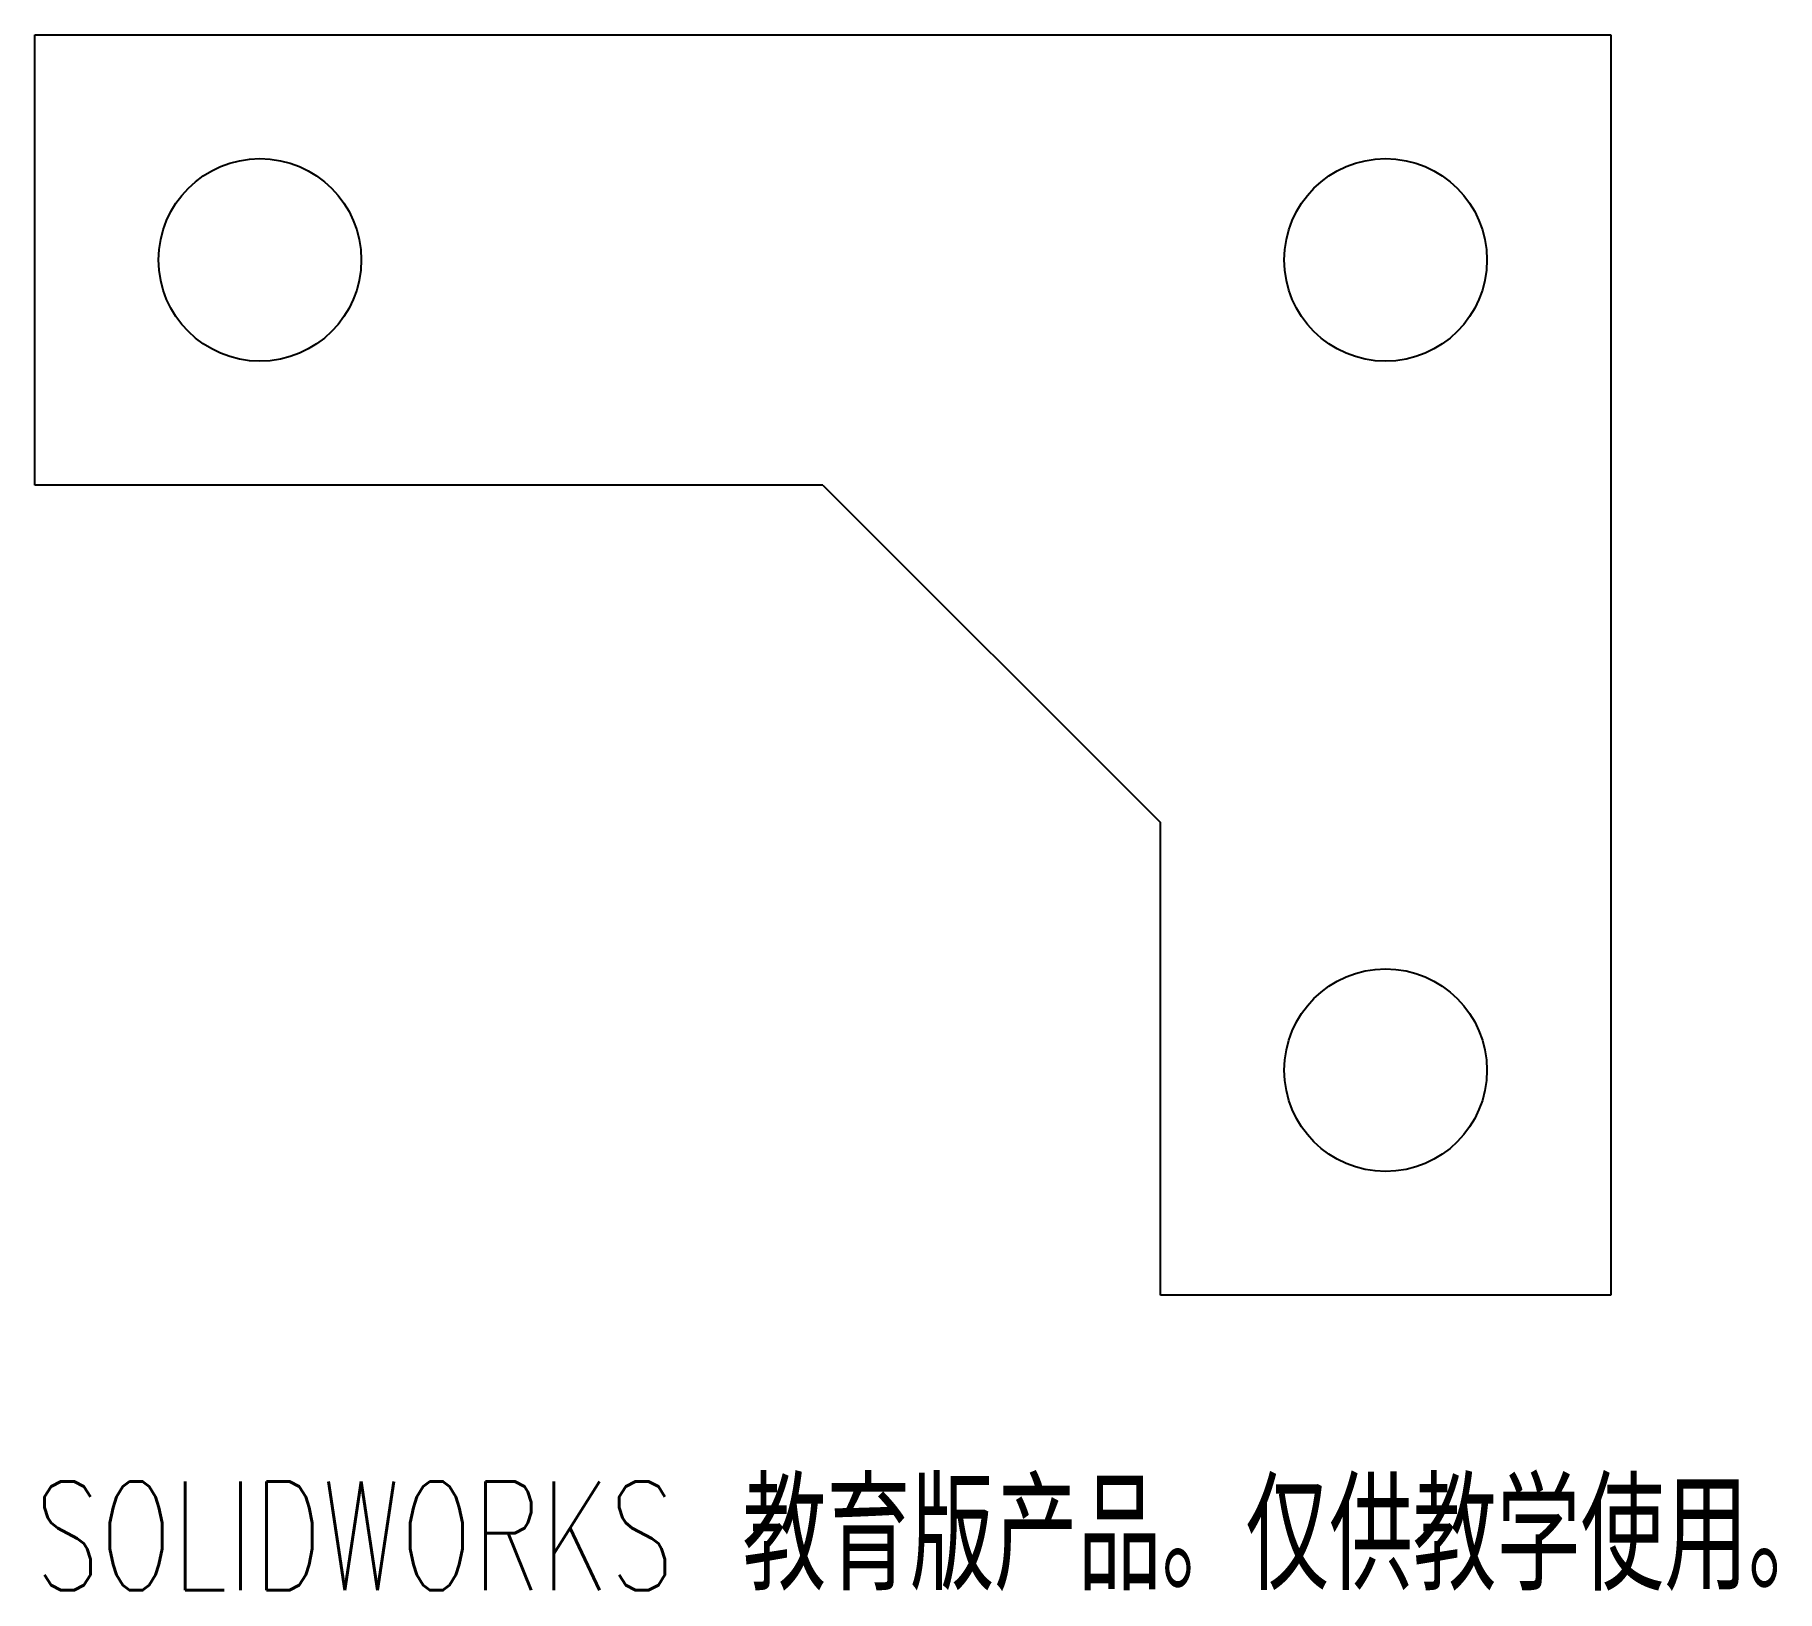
# Model space of a CAD drawing. Header units: millimetres. Extents: x -60 to 17.4, y -23.1 to 46.
import ezdxf

# ---------------------------------------------------------------- set-up
doc = ezdxf.new("R2010")
doc.units = ezdxf.units.MM
doc.styles.add('SLDTEXTSTYLE0', font='TXT', dxfattribs={"width": 0.7, "bigfont": 'bigfont'})

msp = doc.modelspace()

# ---------------------------------------------------------------- linework, layer by layer
at = {"color": 7, "linetype": 'Continuous', "lineweight": 25}
for p, q in [((-60, 26), (-60, 46)), ((-60, 46), (10, 46)), ((10, 46), (10, -10)), ((-25, 26), (-60, 26)), ((-25, 26), (-10, 11)), ((-10, -10), (-10, 11)), ((10, -10), (-10, -10))]:
    msp.add_line(p, q, dxfattribs=at)
for centre in [(-50, 36), (0, 36), (0, 0)]:
    msp.add_circle(centre, 4.5, dxfattribs=at)

# ---------------------------------------------------------------- texts
at = {"color": 7, "linetype": 'Continuous', "insert": (-60, -18.27), "char_height": 4.83362, "attachment_point": 1, "style": 'SLDTEXTSTYLE0'}
msp.add_mtext('SOLIDWORKS 教育版产品。仅供教学使用。', dxfattribs=at)

doc.saveas('drawing.dxf')
